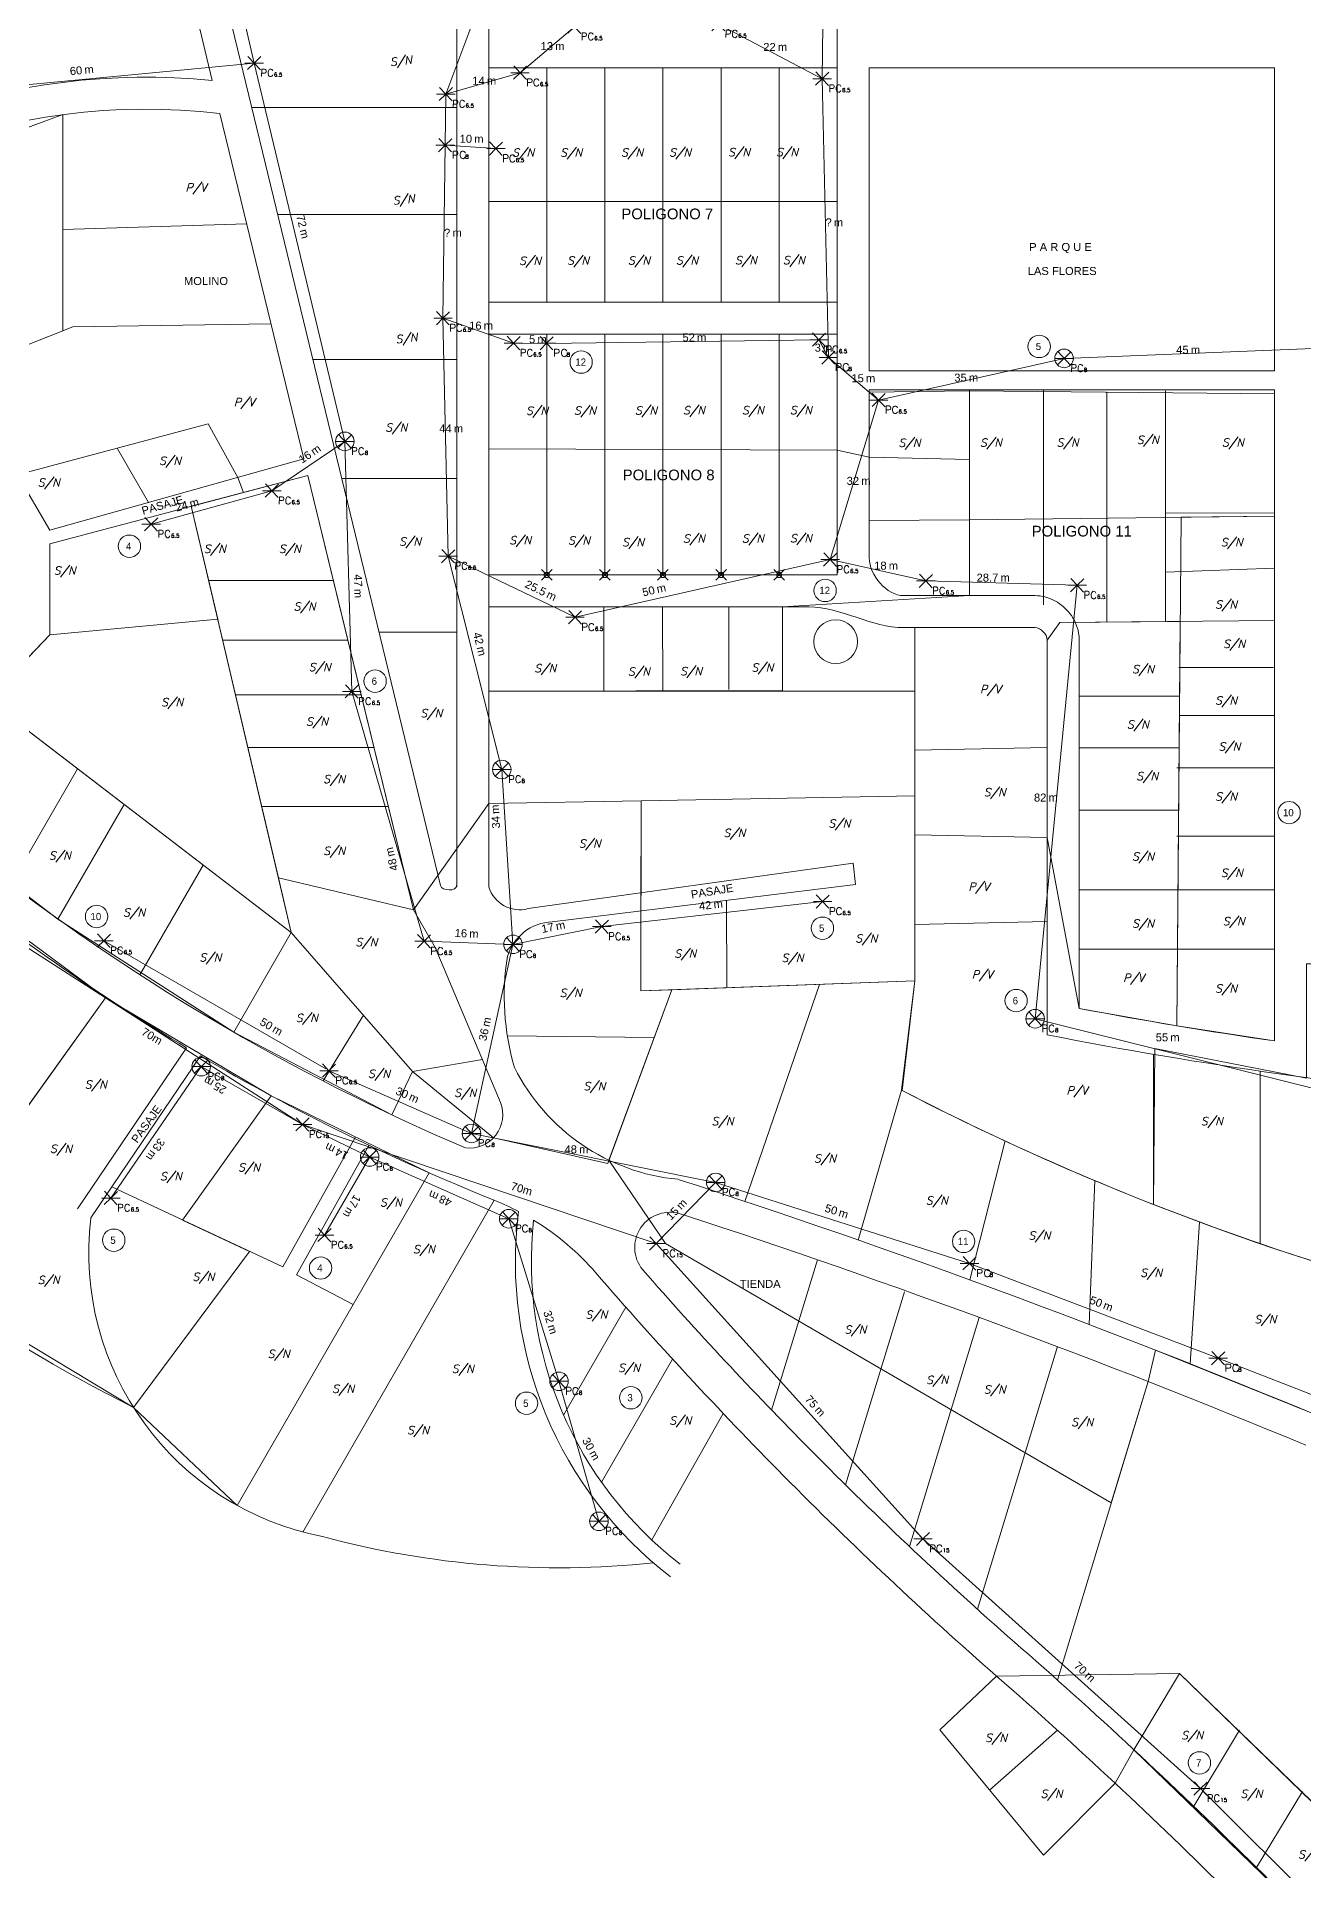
# Model space of a CAD drawing. Header units: metres. Extents: x 276196 to 280123, y 1482787 to 1490589.
# Drawn here: x 278315.1 to 278552.7, y 1489279 to 1489622.8 of the extents above; entities that cross this region are included whole.
import ezdxf
from ezdxf.enums import TextEntityAlignment as Align

# ---------------------------------------------------------------- set-up
doc = ezdxf.new("R2010")
doc.units = ezdxf.units.M
doc.header["$PDMODE"] = 35
doc.header["$PDSIZE"] = 1
for name, color, linetype, lineweight in [('_ADDRESSDIBUJO', 7, 'Continuous', 0), ('_HOUSECOUNT', 7, 'Continuous', 0), ('_LOTLINE', 4, 'Continuous', 0), ('_MICROZONES', 2, 'Continuous', 0), ('_POLEPED', 7, 'Continuous', 0), ('_STRAND', 3, 'Continuous', 0), ('_STRANDDISTANCE', 3, 'Continuous', 0), ('_STREET', 5, 'Continuous', 0)]:
    doc.layers.add(name, color=color, linetype=linetype, lineweight=lineweight)
doc.styles.add('Address', font='ITALICS.shx', dxfattribs={"height": 1.5})
doc.styles.add('ROMANS', font='romans.shx', dxfattribs={"height": 0.2})
doc.styles.get("Standard").update_dxf_attribs({"font": 'arial.ttf'})
doc.styles.add('StrandDistance0', font='ENGINEERING.shx', dxfattribs={"height": 1.5})
doc.styles.add('Style-ENGINEERING', font='ENGINEERING.shx')

# ---------------------------------------------------------------- blocks, each defined once
blk = doc.blocks.new('PC6.5')
at = {"layer": '_POLEPED', "color": 1}
for p, q in [((-1.74, 0), (0, 0)), ((-1.24, -1.22), (0, 0)), ((-1.19, 1.27), (0, 0)), ((0, 0), (1.24, 1.22)), ((0, 0), (1.74, 0)), ((0, 0), (1.19, -1.27))]:
    blk.add_line(p, q, dxfattribs=at)
at = {"layer": '_POLEPED', "linetype": 'Continuous', "attachment_point": 7, "rotation": 359.6478, "line_spacing_factor": 0.72, "style": 'StrandDistance0'}
for s, insert, char_height in [('\\Fromans;PC', (1.18, -2.51), 1.3914), ('\\Fromans;6.5', (3.72, -2.51), 0.7317)]:
    blk.add_mtext(s, dxfattribs=dict(at, insert=insert, char_height=char_height))
blk = doc.blocks.new('PC8_N')
at = {"layer": '_POLEPED', "color": 1}
for p, q in [((-1.24, -1.22), (1.24, 1.22)), ((-1.19, 1.27), (1.19, -1.27)), ((-1.74, 0), (1.74, 0))]:
    blk.add_line(p, q, dxfattribs=at)
blk.add_circle((0, 0), 1.74, dxfattribs=at)
at = {"layer": '_POLEPED', "linetype": 'Continuous', "style": 'ROMANS'}
for s, height, p in [('PC', 1.391, (1.18, -2.51)), ('8', 0.732, (3.72, -2.51))]:
    blk.add_text(s, height=height, rotation=359.6478, dxfattribs=at).set_placement(p)
blk = doc.blocks.new('PC15_E')
at = {"layer": '_POLEPED', "color": 1}
for p, q in [((-1.74, 0), (0, 0)), ((-1.19, 1.27), (0, 0)), ((0, 0), (1.24, 1.22)), ((0, 0), (1.74, 0)), ((-1.24, -1.22), (0, 0)), ((0, 0), (1.19, -1.27))]:
    blk.add_line(p, q, dxfattribs=at)
at = {"layer": '_POLEPED', "linetype": 'Continuous', "style": 'ROMANS'}
for s, height, p in [('PC', 1.391, (1.18, -2.51)), ('15', 0.732, (3.72, -2.51))]:
    blk.add_text(s, height=height, rotation=359.6478, dxfattribs=at).set_placement(p)
blk = doc.blocks.new('*U33')
at = {"layer": '_POLEPED', "linetype": 'Continuous'}
blk.add_line((206328.6, 1519837.21), (206328.59, 1519835.82), dxfattribs=at)
at = {"layer": '_POLEPED', "linetype": 'Continuous', "flags": 128}
blk.add_lwpolyline([(206328.6, 1519837.21), (206329.19, 1519837.21), (206329.39, 1519837.14), (206329.46, 1519837.07), (206329.52, 1519836.94), (206329.52, 1519836.74), (206329.46, 1519836.61), (206329.39, 1519836.54), (206329.19, 1519836.48), (206328.59, 1519836.48)], dxfattribs=at)
blk = doc.blocks.new('PC8_E')
at = {"layer": '_POLEPED', "color": 1}
for p, q in [((-1.74, 0), (0, 0)), ((-1.24, -1.22), (0, 0)), ((-1.19, 1.27), (0, 0)), ((0, 0), (1.24, 1.22)), ((0, 0), (1.74, 0)), ((0, 0), (1.19, -1.27))]:
    blk.add_line(p, q, dxfattribs=at)
at = {"layer": '_POLEPED', "linetype": 'Continuous', "flags": 128}
for points in [[(3.77, -1.47), (3.71, -1.34), (3.57, -1.2), (3.44, -1.13), (3.18, -1.13), (3.04, -1.2), (2.91, -1.33), (2.84, -1.46), (2.78, -1.66), (2.77, -1.99), (2.84, -2.19), (2.9, -2.32), (3.04, -2.46), (3.17, -2.52), (3.43, -2.53), (3.57, -2.46), (3.7, -2.33), (3.77, -2.2)], [(4, -1.78), (3.9, -1.81), (3.86, -1.88), (3.86, -1.95), (3.9, -2.02), (3.97, -2.06), (4.11, -2.09), (4.21, -2.13), (4.28, -2.2), (4.31, -2.27), (4.31, -2.37), (4.28, -2.44), (4.24, -2.48), (4.14, -2.51), (4, -2.51), (3.89, -2.47), (3.86, -2.44), (3.82, -2.37), (3.83, -2.26), (3.86, -2.19), (3.93, -2.13), (4.04, -2.09), (4.18, -2.06), (4.25, -2.02), (4.28, -1.95), (4.28, -1.88), (4.25, -1.81), (4.14, -1.78), (4, -1.78)]]:
    blk.add_lwpolyline(points, dxfattribs=at)
at = {"layer": '_POLEPED', "linetype": 'Continuous'}
blk.add_blockref('*U33', (-206327.14, -1519838.33), dxfattribs=at)
blk = doc.blocks.new('SN')
at = {"layer": '_ADDRESSDIBUJO', "color": 7, "linetype": 'Continuous', "lineweight": 0, "style": 'Address'}
blk.add_text('S/N', height=1.5, dxfattribs=at).set_placement((2, 0), align=Align.CENTER)
blk = doc.blocks.new('PV')
at = {"layer": '_ADDRESSDIBUJO', "color": 7, "linetype": 'Continuous', "lineweight": 0, "style": 'Address'}
blk.add_text('P/V', height=1.5, dxfattribs=at).set_placement((2.09, 0.23), align=Align.CENTER)
blk = doc.blocks.new('*U57')
at = {"layer": '_STRANDDISTANCE'}
blk.add_text('m', height=1.5, dxfattribs=at).set_placement((1.57, 0))
at = {"layer": '_STRANDDISTANCE', "flags": 4}
blk.add_attdef('?', text='', height=1.5, dxfattribs=at).set_placement((1.17, 0), align=Align.RIGHT)
blk = doc.blocks.new('TIENDA')
at = {"layer": '_ADDRESSDIBUJO'}
blk.add_text('TIENDA', height=1.5, dxfattribs=at).set_placement((-0.01, -0.02))
blk = doc.blocks.new('HCRES_5')
at = {"layer": '_HOUSECOUNT', "color": 1, "linetype": 'Continuous', "lineweight": 0}
blk.add_circle((0.14, 0), 2.1, dxfattribs=at)
at = {"layer": '_HOUSECOUNT', "color": 7, "linetype": 'Continuous', "lineweight": 0, "style": 'Style-ENGINEERING'}
blk.add_text('5', height=1.35, dxfattribs=at).set_placement((0, 0), align=Align.MIDDLE_CENTER)
blk = doc.blocks.new('HCRES_4')
at = {"layer": '_HOUSECOUNT', "color": 1, "linetype": 'Continuous', "lineweight": 0}
blk.add_circle((0.14, 0), 2.1, dxfattribs=at)
at = {"layer": '_HOUSECOUNT', "color": 7, "linetype": 'Continuous', "lineweight": 0, "style": 'Style-ENGINEERING'}
blk.add_text('4', height=1.35, dxfattribs=at).set_placement((0, 0), align=Align.MIDDLE_CENTER)
blk = doc.blocks.new('HCRES_10')
at = {"layer": '_HOUSECOUNT', "color": 1, "linetype": 'Continuous', "lineweight": 0}
blk.add_circle((0.14, 0), 2.1, dxfattribs=at)
at = {"layer": '_HOUSECOUNT', "color": 7, "linetype": 'Continuous', "lineweight": 0, "style": 'Style-ENGINEERING'}
blk.add_text('10', height=1.35, dxfattribs=at).set_placement((0, 0), align=Align.MIDDLE_CENTER)
blk = doc.blocks.new('HCRES_6')
at = {"layer": '_HOUSECOUNT', "color": 1, "linetype": 'Continuous', "lineweight": 0}
blk.add_circle((0.14, 0), 2.1, dxfattribs=at)
at = {"layer": '_HOUSECOUNT', "color": 7, "linetype": 'Continuous', "lineweight": 0, "style": 'Style-ENGINEERING'}
blk.add_text('6', height=1.35, dxfattribs=at).set_placement((0, 0), align=Align.MIDDLE_CENTER)
blk = doc.blocks.new('HCRES_11')
at = {"layer": '_HOUSECOUNT', "color": 1, "linetype": 'Continuous', "lineweight": 0}
blk.add_circle((0.14, 0), 2.1, dxfattribs=at)
at = {"layer": '_HOUSECOUNT', "color": 7, "linetype": 'Continuous', "lineweight": 0, "style": 'Style-ENGINEERING'}
blk.add_text('11', height=1.35, dxfattribs=at).set_placement((0.06, 0), align=Align.MIDDLE_CENTER)
blk = doc.blocks.new('HCRES_12')
at = {"layer": '_HOUSECOUNT', "color": 1, "linetype": 'Continuous', "lineweight": 0}
blk.add_ellipse((0, 0), major_axis=(-1.48, 1.48), ratio=1, start_param=3.926991, end_param=10.210176, dxfattribs=at)
at = {"layer": '_HOUSECOUNT', "color": 7, "linetype": 'Continuous', "lineweight": 0, "style": 'Style-ENGINEERING'}
blk.add_text('12', height=1.35, dxfattribs=at).set_placement((-0.08, 0), align=Align.MIDDLE_CENTER)
blk = doc.blocks.new('HCRES_3')
at = {"layer": '_HOUSECOUNT', "color": 1, "linetype": 'Continuous', "lineweight": 0}
blk.add_circle((0.14, 0), 2.1, dxfattribs=at)
at = {"layer": '_HOUSECOUNT', "color": 7, "linetype": 'Continuous', "lineweight": 0, "style": 'Style-ENGINEERING'}
blk.add_text('3', height=1.35, dxfattribs=at).set_placement((0, 0), align=Align.MIDDLE_CENTER)
blk = doc.blocks.new('HCRES_7')
at = {"layer": '_HOUSECOUNT', "color": 1, "linetype": 'Continuous', "lineweight": 0}
blk.add_circle((0.14, 0), 2.1, dxfattribs=at)
at = {"layer": '_HOUSECOUNT', "color": 7, "linetype": 'Continuous', "lineweight": 0, "style": 'Style-ENGINEERING'}
blk.add_text('7', height=1.35, dxfattribs=at).set_placement((0, 0), align=Align.MIDDLE_CENTER)
blk = doc.blocks.new('LONGITUD_RED')
at = {"layer": '_STRANDDISTANCE'}
blk.add_text('m', height=1.5, dxfattribs=at).set_placement((1.57, 0))
at = {"layer": '_STRANDDISTANCE', "flags": 4}
blk.add_attdef('?', text='', height=1.5, dxfattribs=at).set_placement((1.17, 0), align=Align.RIGHT)

msp = doc.modelspace()

# ---------------------------------------------------------------- linework, layer by layer
at = {"layer": '_LOTLINE'}
for p, q in [((278353.32, 1489618.17), (278316.58, 1489770.72)), ((278393.88, 1489764.28), (278393.88, 1489463.36)), ((278348.02, 1489614.56), (278319.84, 1489731.54)), ((278390.86, 1489463.61), (278353.32, 1489618.17)), ((278399.88, 1489616.92), (278465.27, 1489616.92)), ((278399.88, 1489616.92), (278399.88, 1489573)), ((278410.78, 1489573), (278410.78, 1489616.92)), ((278421.68, 1489573), (278421.68, 1489616.92)), ((278432.57, 1489573), (278432.57, 1489616.92)), ((278443.47, 1489573), (278443.47, 1489616.92)), ((278454.37, 1489573), (278454.37, 1489616.92)), ((278465.27, 1489573), (278465.27, 1489616.92)), ((278471.27, 1489560.09), (278471.27, 1489616.92)), ((278471.27, 1489616.92), (278547.28, 1489616.92)), ((278547.28, 1489560.09), (278547.28, 1489616.92)), ((278365.2, 1489543.61), (278349.43, 1489608.37)), ((278393.88, 1489609.45), (278355.44, 1489609.45)), ((278320.02, 1489608.14), (278320.02, 1489567.61)), ((278399.88, 1489591.87), (278465.27, 1489591.87)), ((278354.47, 1489587.69), (278320.02, 1489586.6)), ((278393.88, 1489589.44), (278360.3, 1489589.44)), ((278399.88, 1489573), (278465.27, 1489573)), ((278257.98, 1489543.09), (278321.9, 1489568.36)), ((278359.04, 1489568.92), (278321.9, 1489568.36)), ((278399.88, 1489567), (278465.27, 1489567)), ((278399.88, 1489567), (278399.88, 1489521.84)), ((278410.78, 1489521.84), (278410.78, 1489567)), ((278421.68, 1489521.84), (278421.68, 1489567)), ((278432.57, 1489521.84), (278432.57, 1489567)), ((278443.47, 1489521.84), (278443.47, 1489567)), ((278454.37, 1489521.84), (278454.37, 1489567)), ((278465.27, 1489521.84), (278465.27, 1489567)), ((278393.88, 1489562.26), (278366.9, 1489562.26)), ((278471.27, 1489560.09), (278547.28, 1489560.09)), ((278471.27, 1489525.03), (278471.27, 1489556.54)), ((278471.27, 1489556.54), (278547.28, 1489556.54)), ((278490.05, 1489517.96), (278490.05, 1489556.54)), ((278503.96, 1489516.21), (278503.96, 1489556.54)), ((278515.84, 1489512.99), (278515.84, 1489556.18)), ((278526.84, 1489513.1), (278526.84, 1489556.39)), ((278547.28, 1489434.49), (278547.28, 1489556.54)), ((278311.53, 1489540.62), (278347.27, 1489550.2)), ((278347.27, 1489550.2), (278352.85, 1489540.14)), ((278365.2, 1489543.61), (278317.54, 1489530.22)), ((278336.05, 1489535.42), (278330.17, 1489545.61)), ((278399.88, 1489545.46), (278465.27, 1489545.23)), ((278471.27, 1489543.9), (278490.05, 1489543.5)), ((278317.54, 1489530.22), (278311.53, 1489540.62)), ((278317.54, 1489527.69), (278365.96, 1489540.49)), ((278373.48, 1489509.62), (278365.96, 1489540.49)), ((278393.88, 1489539.9), (278372.33, 1489539.9)), ((278362.86, 1489454.79), (278252.7, 1489539.2)), ((278362.86, 1489454.79), (278344.1, 1489534.71)), ((278547.28, 1489533.43), (278526.84, 1489533.47)), ((278471.27, 1489532.02), (278490.05, 1489532.16)), ((278317.54, 1489527.69), (278317.54, 1489510.62)), ((278547.28, 1489523.14), (278526.84, 1489522.36)), ((278370.75, 1489520.82), (278347.36, 1489520.82)), ((278399.88, 1489521.84), (278465.27, 1489521.84)), ((278399.88, 1489515.84), (278459.93, 1489515.84)), ((278399.88, 1489515.84), (278399.88, 1489463.36)), ((278400.67, 1489515.84), (278459.93, 1489515.84)), ((278421.48, 1489515.84), (278421.48, 1489500.08)), ((278432.47, 1489515.84), (278432.55, 1489500.08)), ((278444.9, 1489515.84), (278444.9, 1489500.37)), ((278454.99, 1489515.84), (278454.99, 1489500.19)), ((278477.73, 1489517.96), (278502.36, 1489517.96)), ((278317.54, 1489510.62), (278349.06, 1489513.56)), ((278477.73, 1489511.96), (278502.36, 1489511.96)), ((278479.79, 1489445.74), (278479.79, 1489511.96)), ((278547.28, 1489513.3), (278507.02, 1489512.91)), ((278529.6, 1489513.13), (278528.98, 1489437.32)), ((278317.54, 1489510.62), (278305.9, 1489498.44)), ((278373.48, 1489509.62), (278349.99, 1489509.62)), ((278385.8, 1489459.04), (278373.48, 1489509.62)), ((278393.88, 1489511.14), (278379.32, 1489511.14)), ((278504.65, 1489435.63), (278504.65, 1489509.64)), ((278510.65, 1489440.58), (278510.65, 1489509.64)), ((278547.1, 1489504.51), (278529.36, 1489504.51)), ((278375.98, 1489499.34), (278352.4, 1489499.34)), ((278399.88, 1489500.08), (278479.79, 1489500.08)), ((278510.65, 1489499.11), (278529.49, 1489499.11)), ((278547.28, 1489495.51), (278529.46, 1489495.51)), ((278378.38, 1489489.49), (278354.71, 1489489.49)), ((278504.65, 1489489.5), (278479.79, 1489489.02)), ((278510.65, 1489489.46), (278529.41, 1489489.46)), ((278310.25, 1489463.82), (278322.77, 1489485.51)), ((278547.28, 1489485.69), (278528.97, 1489485.69)), ((278319.09, 1489457.33), (278331.49, 1489478.82)), ((278381.08, 1489478.43), (278357.31, 1489478.43)), ((278510.65, 1489477.72), (278529.31, 1489477.72)), ((278504.65, 1489472.64), (278479.79, 1489473.15)), ((278528.97, 1489472.9), (278547.28, 1489472.9)), ((278334.44, 1489446.89), (278346.32, 1489467.46)), ((278468.23, 1489467.8), (278407.31, 1489459.28)), ((278468.71, 1489463.83), (278468.23, 1489467.8)), ((278385.8, 1489459.04), (278360.45, 1489465.06)), ((278411.81, 1489456.83), (278468.71, 1489463.83)), ((278444.48, 1489460.85), (278444.58, 1489444.46)), ((278547.28, 1489462.83), (278510.65, 1489462.83)), ((278389.86, 1489452), (278385.8, 1489459.04)), ((278407.31, 1489459.28), (278407.31, 1489459.28)), ((278428.44, 1489458.87), (278428.43, 1489443.88)), ((278352.08, 1489436.12), (278362.86, 1489454.79)), ((278385.6, 1489428.78), (278362.86, 1489454.79)), ((278504.65, 1489456.89), (278479.79, 1489456.32)), ((278402.08, 1489422.95), (278389.86, 1489452)), ((278547.28, 1489451.71), (278510.65, 1489451.71)), ((278422.22, 1489411.5), (278434.23, 1489444.09)), ((278428.43, 1489443.88), (278479.79, 1489445.74)), ((278447.94, 1489404.41), (278461.93, 1489445.09)), ((278477.32, 1489425.24), (278479.79, 1489445.74)), ((278327.99, 1489442.57), (278291.09, 1489391.13)), ((278368.83, 1489426.98), (278376.38, 1489439.32)), ((278343.22, 1489433.2), (278322.77, 1489402.98)), ((278403.38, 1489435.43), (278430.93, 1489435.13)), ((278345.8, 1489431.67), (278325.25, 1489401.3)), ((278398.7, 1489430.98), (278385.6, 1489428.78)), ((278524.59, 1489431.97), (278524.59, 1489403.82)), ((278544.61, 1489428.81), (278544.61, 1489396.47)), ((278469.18, 1489397.16), (278477.32, 1489425.24)), ((278374.81, 1489416.37), (278361.24, 1489392.11)), ((278490.14, 1489389.68), (278496.73, 1489415.73)), ((278377.43, 1489414.9), (278363.86, 1489390.65)), ((278388.71, 1489409.75), (278352.71, 1489347.4)), ((278361.24, 1489392.11), (278329.19, 1489407.12)), ((278512.5, 1489381.34), (278513.56, 1489408.3)), ((278400.92, 1489404.62), (278365.01, 1489342.41)), ((278531.46, 1489373.96), (278533.24, 1489400.53)), ((278333.28, 1489365.75), (278355.05, 1489395.01)), ((278461.53, 1489393.46), (278452.96, 1489365.28)), ((278363.86, 1489390.65), (278374.46, 1489385.07)), ((278477.86, 1489387.47), (278466.83, 1489351.25)), ((278425.62, 1489384.57), (278413.93, 1489364.33)), ((278491.89, 1489382.65), (278478.82, 1489339.7)), ((278434.37, 1489374.84), (278421.04, 1489351.76)), ((278506.57, 1489377.17), (278491.59, 1489327.93)), ((278523.58, 1489370.62), (278506.55, 1489314.67)), ((278443.89, 1489364.63), (278430.48, 1489340.92)), ((278495.15, 1489315.4), (278484.49, 1489305.35)), ((278529.47, 1489315.91), (278520.89, 1489301.61)), ((278583.29, 1489263.74), (278529.47, 1489315.91)), ((278503.94, 1489281.81), (278484.49, 1489305.35)), ((278493.85, 1489294.02), (278506.56, 1489305.25)), ((278540.72, 1489305.29), (278532.14, 1489291)), ((278517.39, 1489295.31), (278503.94, 1489281.81)), ((278552.5, 1489293.79), (278543.92, 1489279.5))]:
    msp.add_line(p, q, dxfattribs=at)
msp.add_circle((278464.97, 1489509.34), 4.09, dxfattribs=at)
for centre, radius, start, end in [((278335.67, 1489488.64), 126.52, 84.4004, 134.9487), ((278335.67, 1489488.64), 120.52, 83.4454, 138.5004), ((278487.64, 1489670.08), 341.23, 212.5764, 243.1053), ((278554.46, 1489787.11), 405.16, 231.8713, 246.9047), ((278554.46, 1489787.11), 412.16, 231.8713, 239.1685), ((278405.72, 1489465.19), 6.12, 197.442, 285.0235), ((278412.15, 1489447.71), 9.12, 92.1282, 164.5199), ((278449.41, 1489442.78), 46.61, 170.6369, 196.5727), ((278663.43, 1490245.55), 819.34, 259.25298, 261.85031), ((278663.43, 1490245.55), 825.34, 258.90788, 271.14051), ((278554.46, 1489787.11), 412.16, 239.5849, 248.1287), ((278438.97, 1489446.67), 38.3, 206.6488, 264.6543), ((278396.26, 1489420.64), 6.26, 263.3332, 21.5987), ((278706.84, 1489869), 499.6, 242.6519, 265.9409), ((277942.81, 1487888.9), 1597.47, 67.44807, 72.03963), ((278382.42, 1489358.53), 49.66, 62.3226, 68.1287), ((278479.43, 1489393.1), 74.54, 172.7495, 232.4322), ((278433.89, 1489395.76), 6.61, 71.6013, 219.1741), ((277942.81, 1487888.9), 1591.47, 67.44807, 71.94773), ((278379.07, 1489394.77), 54.21, 173.0821, 258.9883), ((278479.43, 1489393.1), 71.54, 173.7387, 232.4322), ((278382.42, 1489358.53), 49.66, 40.8529, 58.5677), ((279001.18, 1489893.62), 768.38, 220.85294, 224.72423), ((279001.18, 1489893.62), 761.38, 221.2529, 224.72423), ((279001.18, 1489893.62), 761.38, 224.72423, 228.80966), ((279001.18, 1489893.62), 768.38, 224.72423, 228.80966), ((278413.09, 1489507.16), 171.45, 255, 275.9222), ((277868.54, 1488599.38), 958.49, 45.20012, 48.80966), ((277868.54, 1488599.38), 951.49, 45.20012, 48.80966), ((280286.31, 1491034.1), 2472.76, 225.20012, 226.45475)]:
    msp.add_arc(centre, radius, start, end, dxfattribs=at)
for points in [[(278471.27, 1489525.03), (278471.27, 1489521.83), (278474.54, 1489517.96), (278477.73, 1489517.96)], [(278459.93, 1489515.84), (278466, 1489515.84), (278471.66, 1489511.96), (278477.73, 1489511.96)], [(278504.65, 1489509.64), (278504.65, 1489510.73), (278503.44, 1489511.96), (278502.36, 1489511.96)], [(278390.86, 1489463.61), (278391.1, 1489462.63), (278393.88, 1489462.34), (278393.88, 1489463.72)]]:
    msp.add_open_spline(points, degree=3, dxfattribs=at)
msp.add_open_spline([(278510.65, 1489509.64), (278510.65, 1489510.09), (278510.61, 1489510.52), (278510.41, 1489511.7), (278510.17, 1489512.38), (278509.61, 1489513.58), (278509.28, 1489514.11), (278508.54, 1489515.06), (278508.14, 1489515.49), (278507.24, 1489516.28), (278506.74, 1489516.64), (278505.6, 1489517.27), (278504.95, 1489517.54), (278503.65, 1489517.87), (278503.03, 1489517.96), (278502.36, 1489517.96)], degree=3, knots=[0, 0, 0, 0, 0.264805, 0.264805, 0.785382, 0.785382, 1.305959, 1.305959, 1.826536, 1.826536, 2.347113, 2.347113, 2.867691, 2.867691, 3.25555, 3.25555, 3.25555, 3.25555], dxfattribs=at)
for p in [(278410.78, 1489521.84), (278421.68, 1489521.84), (278432.57, 1489521.84), (278443.47, 1489521.84), (278454.37, 1489521.84)]:
    msp.add_point(p, dxfattribs=at)
at = {"layer": '_MICROZONES'}
for points in [[(278399.88, 1489643.7), (278465.27, 1489644.14), (278465.27, 1489591.87), (278399.88, 1489591.87)], [(278107.67, 1489605.59), (278327.99, 1489442.57), (278291.09, 1489391.13), (278200.09, 1489486.35), (278090.81, 1489586.65)], [(278258.54, 1489581.24), (278276.37, 1489550.36), (278320.02, 1489567.61), (278320.02, 1489608.14), (278269.87, 1489589.61), (278233.71, 1489604.82), (278217.8, 1489588.12), (278229.57, 1489580.8), (278236.69, 1489587.09)], [(278399.88, 1489545.46), (278465.27, 1489545.23), (278465.27, 1489591.87), (278399.88, 1489591.87)], [(278471.27, 1489543.9), (278490.05, 1489543.5), (278490.05, 1489532.16), (278547.28, 1489532.88), (278547.28, 1489555.8), (278490.05, 1489556.39), (278471.27, 1489556.12)], [(278399.88, 1489545.46), (278465.27, 1489545.23), (278471.27, 1489543.9), (278490.05, 1489543.5), (278490.05, 1489517.96), (278454.99, 1489515.84), (278454.99, 1489500.19), (278399.88, 1489500.08)], [(278365.96, 1489540.49), (278344.1, 1489534.71), (278360.45, 1489465.06), (278385.8, 1489459.04)], [(278231.71, 1489523.77), (278252.7, 1489539.2), (278362.86, 1489454.79), (278385.6, 1489428.78), (278381.69, 1489420.63), (278352.08, 1489436.12), (278319.09, 1489457.33), (278273.05, 1489492.51)], [(278529.76, 1489532.66), (278547.28, 1489532.88), (278547.28, 1489434.49), (278528.98, 1489437.32)], [(278507.02, 1489512.91), (278529.6, 1489513.13), (278528.98, 1489437.32), (278510.65, 1489440.58), (278504.65, 1489472.64), (278479.79, 1489473.15), (278479.79, 1489489.02), (278504.65, 1489489.5), (278504.65, 1489509.64)], [(278428.46, 1489479.52), (278479.79, 1489480.46), (278479.79, 1489445.74), (278434.23, 1489444.09), (278428.43, 1489443.88)], [(278291.09, 1489391.13), (278333.28, 1489365.75), (278355.05, 1489395.01), (278342.45, 1489400.91), (278359.09, 1489424.19), (278327.99, 1489442.57)], [(278359.09, 1489424.19), (278342.45, 1489400.91), (278355.05, 1489395.01), (278333.28, 1489365.75), (278352.71, 1489347.4), (278388.71, 1489409.75)]]:
    msp.add_lwpolyline(points, close=True, dxfattribs=at)
for points in [[(278352.85, 1489540.14), (278347.27, 1489550.2), (278311.53, 1489540.62), (278288.48, 1489530.5), (278277.88, 1489519.9), (278305.9, 1489498.44), (278317.54, 1489510.62), (278349.06, 1489513.56), (278344.1, 1489534.71), (278353.87, 1489537.29), (278352.85, 1489540.14)], [(278385.8, 1489459.04), (278360.45, 1489465.06), (278362.86, 1489454.79), (278385.6, 1489428.78), (278400.78, 1489416.31), (278422.22, 1489411.5), (278434.23, 1489444.09), (278428.43, 1489443.88), (278428.44, 1489458.87), (278428.46, 1489479.52), (278399.88, 1489479), (278385.8, 1489459.04)], [(278484.49, 1489305.35), (278503.94, 1489281.81), (278517.39, 1489295.31), (278520.89, 1489301.61), (278574.71, 1489249.45), (278583.29, 1489263.74), (278529.47, 1489315.91), (278495.15, 1489315.4), (278484.49, 1489305.35)]]:
    msp.add_lwpolyline(points, dxfattribs=at)
for points in [[(278524.84, 1489433.04), (278524.59, 1489403.82, 0.065203), (278650.53, 1489372.58), (278650.53, 1489419.79), (278642.6, 1489426.48), (278642.6, 1489448.95), (278553.28, 1489448.95), (278553.28, 1489433.65), (278553.28, 1489427.48)], [(278422.45, 1489412.11), (278434.23, 1489444.09), (278479.79, 1489445.74), (278477.44, 1489425.18, 0.042337), (278555.47, 1489392.88), (278555.4, 1489364.25), (278524.93, 1489376.53), (278523.58, 1489370.62), (278516.67, 1489347.91), (278433.03, 1489396.48)]]:
    msp.add_lwpolyline(points, format="xyb", close=True, dxfattribs=at)
at = {"layer": '_STRAND'}
for p, q in [((278462.45, 1489614.87), (278463.04, 1489665.25)), ((278355.88, 1489617.79), (278347.93, 1489652.28)), ((278391.83, 1489611.98), (278401.88, 1489638.7)), ((278405.76, 1489615.99), (278415.97, 1489624.61)), ((278442.97, 1489625.09), (278462.45, 1489614.87)), ((278296.11, 1489612.13), (278355.88, 1489617.79)), ((278372.9, 1489546.88), (278355.88, 1489617.79)), ((278391.83, 1489611.98), (278405.76, 1489615.99)), ((278391.74, 1489602.41), (278391.83, 1489611.98)), ((278463.6, 1489562.6), (278462.45, 1489614.87)), ((278391.31, 1489569.98), (278391.74, 1489602.41)), ((278392.27, 1489525.36), (278391.31, 1489569.98)), ((278391.31, 1489569.98), (278404.53, 1489565.32)), ((278404.53, 1489565.32), (278410.78, 1489565.26)), ((278410.78, 1489565.26), (278461.84, 1489565.94)), ((278461.84, 1489565.94), (278463.6, 1489562.6)), ((278507.81, 1489562.44), (278554.62, 1489564.27)), ((278473.03, 1489554.64), (278463.6, 1489562.6)), ((278473.03, 1489554.64), (278507.81, 1489562.44)), ((278463.94, 1489524.72), (278473.03, 1489554.64)), ((278372.9, 1489546.88), (278359.19, 1489537.63)), ((278374.22, 1489500), (278372.9, 1489546.88)), ((278359.19, 1489537.63), (278336.59, 1489531.35)), ((278416.08, 1489513.9), (278392.27, 1489525.36)), ((278392.27, 1489525.36), (278402.34, 1489485.37)), ((278416.08, 1489513.9), (278463.94, 1489524.72)), ((278463.94, 1489524.72), (278481.89, 1489520.71)), ((278481.89, 1489520.71), (278510.28, 1489519.9)), ((278510.28, 1489519.9), (278502.4, 1489438.64)), ((278387.75, 1489453.16), (278374.22, 1489500)), ((278402.34, 1489485.37), (278404.44, 1489452.59)), ((278421.12, 1489455.91), (278462.52, 1489460.62)), ((278305.98, 1489456.71), (278364.96, 1489418.82)), ((278404.44, 1489452.59), (278421.12, 1489455.91)), ((278327.71, 1489453.26), (278369.31, 1489429.24)), ((278404.44, 1489452.59), (278387.75, 1489453.16)), ((278396.66, 1489417.14), (278404.44, 1489452.59)), ((278502.4, 1489438.64), (278555.17, 1489425.47)), ((278329.01, 1489405.03), (278345.96, 1489429.66)), ((278345.96, 1489429.66), (278364.96, 1489418.82)), ((278369.93, 1489428.89), (278396.66, 1489417.14)), ((278364.96, 1489418.82), (278431.3, 1489396.48)), ((278377.56, 1489412.72), (278364.96, 1489418.82)), ((278396.66, 1489417.14), (278442.45, 1489407.95)), ((278369.08, 1489398.09), (278377.56, 1489412.73)), ((278377.56, 1489412.72), (278403.64, 1489401.15)), ((278431.3, 1489396.48), (278442.45, 1489407.95)), ((278442.45, 1489407.95), (278490.09, 1489392.77)), ((278403.64, 1489401.15), (278413.07, 1489370.67)), ((278431.3, 1489396.48), (278481.34, 1489341.13)), ((278490.09, 1489392.77), (278536.7, 1489375)), ((278536.7, 1489375), (278574.41, 1489360.35)), ((278413.07, 1489370.67), (278420.56, 1489344.42)), ((278481.34, 1489341.13), (278533.4, 1489294.33)), ((278533.4, 1489294.33), (278597.23, 1489230.84))]:
    msp.add_line(p, q, dxfattribs=at)
at = {"layer": '_STRANDDISTANCE'}
msp.add_line((278391.74, 1489602.41), (278401.25, 1489601.76), dxfattribs=at)

# ---------------------------------------------------------------- block references
at = {"layer": '_ADDRESSDIBUJO'}
for name, p in [('PV', (278342.9, 1489593.5)), ('PV', (278351.95, 1489553.27)), ('SN', (278380.54, 1489548.74)), ('SN', (278338.11, 1489542.5)), ('SN', (278315.37, 1489538.44)), ('SN', (278383.12, 1489527.36)), ('SN', (278346.5, 1489525.99)), ('SN', (278360.57, 1489525.99)), ('SN', (278318.35, 1489521.92)), ('SN', (278363.35, 1489515.19)), ('SN', (278366.18, 1489503.83)), ('SN', (278365.67, 1489493.6)), ('SN', (278387.12, 1489495.18)), ('SN', (278368.9, 1489482.83)), ('SN', (278492.79, 1489480.36)), ('SN', (278443.97, 1489472.72)), ('SN', (278368.9, 1489469.37)), ('SN', (278416.82, 1489470.74)), ('SN', (278317.44, 1489468.49)), ('SN', (278331.37, 1489457.82)), ('SN', (278374.94, 1489452.27)), ('SN', (278345.67, 1489449.4)), ('SN', (278434.75, 1489450.1)), ('SN', (278454.86, 1489449.31)), ('SN', (278413.25, 1489442.75)), ('SN', (278363.76, 1489438.04)), ('SN', (278324.18, 1489425.57)), ('SN', (278377.3, 1489427.59)), ('SN', (278417.7, 1489425.25)), ('SN', (278393.48, 1489424.01)), ('SN', (278441.74, 1489418.69)), ('SN', (278533.52, 1489418.69)), ('SN', (278460.96, 1489411.71)), ('SN', (278352.93, 1489410.03)), ('SN', (278481.94, 1489403.82)), ('SN', (278379.54, 1489403.47)), ('SN', (278501.17, 1489397.26)), ('SN', (278385.73, 1489394.68)), ('SN', (278522.15, 1489390.28)), ('TIENDA', (278446.97, 1489388.21)), ('SN', (278418.07, 1489382.42)), ('SN', (278466.66, 1489379.61)), ('SN', (278543.56, 1489381.54)), ('SN', (278393.03, 1489372.28)), ('SN', (278424.2, 1489372.45)), ('SN', (278481.99, 1489370.17)), ('SN', (278492.79, 1489368.38)), ('SN', (278433.82, 1489362.57)), ('SN', (278384.62, 1489360.77)), ('SN', (278509.21, 1489362.27)), ('SN', (278493.05, 1489303.08)), ('SN', (278529.83, 1489303.55)), ('SN', (278540.96, 1489292.6)), ('SN', (278551.76, 1489281.22))]:
    msp.add_blockref(name, p, dxfattribs=at)
at = {"layer": '_HOUSECOUNT', "zscale": 0.001}
for name, p in [('HCRES_4', (278332.35, 1489527.23)), ('HCRES_6', (278378.43, 1489501.93)), ('HCRES_10', (278326.2, 1489457.81)), ('HCRES_5', (278462.34, 1489455.61)), ('SN', (278317.65, 1489413.53)), ('SN', (278338.27, 1489408.35)), ('HCRES_5', (278329.42, 1489397.12)), ('HCRES_11', (278488.83, 1489396.9)), ('HCRES_4', (278368.22, 1489391.91)), ('SN', (278315.33, 1489388.92)), ('SN', (278344.37, 1489389.53)), ('SN', (278358.48, 1489375.05)), ('SN', (278370.57, 1489368.53)), ('HCRES_5', (278406.85, 1489366.55))]:
    msp.add_blockref(name, p, dxfattribs=at)
at = {"layer": '_LOTLINE', "zscale": 0.001}
for name, p in [('SN', (278338.5, 1489497.23)), ('HCRES_3', (278426.41, 1489367.59)), ('HCRES_7', (278533.06, 1489299.13)), ('SN', (278503.46, 1489292.61))]:
    msp.add_blockref(name, p, dxfattribs=at)
at = {"layer": '_MICROZONES', "zscale": 0.001}
for name, p in [('HCRES_12', (278417.23, 1489561.75)), ('HCRES_5', (278503, 1489564.68)), ('SN', (278537.25, 1489527.21)), ('HCRES_12', (278462.99, 1489518.94)), ('SN', (278537.7, 1489508.18)), ('PV', (278491.92, 1489499.44)), ('SN', (278519.65, 1489493.06)), ('SN', (278536.81, 1489488.93)), ('HCRES_10', (278549.87, 1489477.28)), ('SN', (278463.66, 1489474.5)), ('PV', (278489.72, 1489462.4)), ('SN', (278537.26, 1489465.25)), ('SN', (278468.71, 1489452.96)), ('PV', (278490.38, 1489445.97)), ('PV', (278518.77, 1489445.36)), ('HCRES_6', (278498.67, 1489442.04)), ('PV', (278508.14, 1489424.23))]:
    msp.add_blockref(name, p, dxfattribs=at)
at = {"layer": '_POLEPED'}
for name, p in [('PC6.5', (278415.97, 1489624.61)), ('PC6.5', (278442.97, 1489625.09)), ('PC6.5', (278355.88, 1489617.79)), ('PC6.5', (278405.76, 1489615.99)), ('PC6.5', (278462.45, 1489614.87)), ('PC6.5', (278391.83, 1489611.98)), ('PC8_E', (278391.74, 1489602.41)), ('PC6.5', (278401.25, 1489601.76)), ('PC6.5', (278391.31, 1489569.98)), ('PC6.5', (278461.84, 1489565.94)), ('PC6.5', (278404.53, 1489565.32)), ('PC8_E', (278410.75, 1489565.29)), ('PC8_E', (278463.6, 1489562.6)), ('PC8_N', (278507.81, 1489562.44)), ('PC6.5', (278473.03, 1489554.64)), ('PC8_N', (278372.9, 1489546.88)), ('PC6.5', (278359.19, 1489537.63)), ('PC6.5', (278336.59, 1489531.35)), ('PC6.5', (278392.27, 1489525.36)), ('PC6.5', (278463.94, 1489524.72)), ('PC6.5', (278481.89, 1489520.71)), ('PC6.5', (278510.28, 1489519.9)), ('PC6.5', (278416.08, 1489513.9)), ('PC6.5', (278374.22, 1489500)), ('PC8_N', (278402.34, 1489485.37)), ('PC6.5', (278462.52, 1489460.62)), ('PC6.5', (278421.12, 1489455.91)), ('PC6.5', (278327.71, 1489453.26)), ('PC6.5', (278387.75, 1489453.16)), ('PC8_N', (278404.44, 1489452.59)), ('PC8_N', (278502.39, 1489438.64)), ('PC8_N', (278345.95, 1489429.66)), ('PC6.5', (278369.93, 1489428.89)), ('PC15_E', (278364.96, 1489418.82)), ('PC8_N', (278396.66, 1489417.14)), ('PC8_N', (278377.56, 1489412.72)), ('PC8_N', (278442.45, 1489407.95)), ('PC6.5', (278329.01, 1489405.03)), ('PC8_N', (278403.64, 1489401.15)), ('PC6.5', (278369.08, 1489398.09)), ('PC15_E', (278431.3, 1489396.48)), ('PC8_E', (278490.09, 1489392.77)), ('PC8_E', (278536.7, 1489375)), ('PC8_N', (278413.07, 1489370.67)), ('PC8_N', (278420.56, 1489344.42)), ('PC15_E', (278481.34, 1489341.13)), ('PC15_E', (278533.4, 1489294.33))]:
    msp.add_blockref(name, p, dxfattribs=at)
at = {"layer": '_STRANDDISTANCE'}
ref = msp.add_blockref('LONGITUD_RED', (278410.78, 1489620.23), dxfattribs=at)
ref.add_attrib('?', '13', dxfattribs={"height": 1.5}).set_placement((278411.95, 1489620.23), align=Align.RIGHT)
ref = msp.add_blockref('LONGITUD_RED', (278452.55, 1489620.07), dxfattribs=at)
ref.add_attrib('?', '22', dxfattribs={"height": 1.5}).set_placement((278453.72, 1489620.07), align=Align.RIGHT)
ref = msp.add_blockref('LONGITUD_RED', (278322.55, 1489615.64), dxfattribs=dict(at, rotation=5.409531968483644))
ref.add_attrib('?', '60', dxfattribs={"height": 1.5, "rotation": 5.4095}).set_placement((278323.71, 1489615.75), align=Align.RIGHT)
ref = msp.add_blockref('LONGITUD_RED', (278397.98, 1489613.75), dxfattribs=at)
ref.add_attrib('?', '14', dxfattribs={"height": 1.5}).set_placement((278399.14, 1489613.75), align=Align.RIGHT)
ref = msp.add_blockref('LONGITUD_RED', (278395.61, 1489602.86), dxfattribs=at)
ref.add_attrib('?', '10', dxfattribs={"height": 1.5}).set_placement((278396.77, 1489602.86), align=Align.RIGHT)
ref = msp.add_blockref('LONGITUD_RED', (278364.06, 1489587.99), dxfattribs=dict(at, rotation=283.4928018596905))
ref.add_attrib('?', '72', dxfattribs={"height": 1.5, "rotation": 283.4928}).set_placement((278364.33, 1489586.86), align=Align.RIGHT)
ref = msp.add_blockref('LONGITUD_RED', (278463.06, 1489587.19), dxfattribs=at)
ref.add_attrib('?', '?', dxfattribs={"height": 1.5}).set_placement((278464.23, 1489587.19), align=Align.RIGHT)
ref = msp.add_blockref('LONGITUD_RED', (278391.51, 1489585.24), dxfattribs=at)
ref.add_attrib('?', '?', dxfattribs={"height": 1.5}).set_placement((278392.68, 1489585.24), align=Align.RIGHT)
ref = msp.add_blockref('LONGITUD_RED', (278397.38, 1489567.84), dxfattribs=at)
ref.add_attrib('?', '16', dxfattribs={"height": 1.5}).set_placement((278398.55, 1489567.84), align=Align.RIGHT)
ref = msp.add_blockref('LONGITUD_RED', (278437.39, 1489565.62), dxfattribs=at)
ref.add_attrib('?', '52', dxfattribs={"height": 1.5}).set_placement((278438.56, 1489565.62), align=Align.RIGHT)
ref = msp.add_blockref('LONGITUD_RED', (278407.45, 1489565.29), dxfattribs=at)
ref.add_attrib('?', '5', dxfattribs={"height": 1.5}).set_placement((278408.62, 1489565.29), align=Align.RIGHT)
ref = msp.add_blockref('LONGITUD_RED', (278461.02, 1489563.7), dxfattribs=at)
ref.add_attrib('?', '3', dxfattribs={"height": 1.5}).set_placement((278462.19, 1489563.7), align=Align.RIGHT)
ref = msp.add_blockref('LONGITUD_RED', (278530, 1489563.31), dxfattribs=at)
ref.add_attrib('?', '45', dxfattribs={"height": 1.5}).set_placement((278531.17, 1489563.31), align=Align.RIGHT)
ref = msp.add_blockref('LONGITUD_RED', (278469.08, 1489557.97), dxfattribs=at)
ref.add_attrib('?', '15', dxfattribs={"height": 1.5}).set_placement((278470.25, 1489557.97), align=Align.RIGHT)
ref = msp.add_blockref('LONGITUD_RED', (278488.39, 1489558.08), dxfattribs=at)
ref.add_attrib('?', '35', dxfattribs={"height": 1.5}).set_placement((278489.55, 1489558.08), align=Align.RIGHT)
ref = msp.add_blockref('LONGITUD_RED', (278391.77, 1489548.55), dxfattribs=at)
ref.add_attrib('?', '44', dxfattribs={"height": 1.5}).set_placement((278392.94, 1489548.55), align=Align.RIGHT)
ref = msp.add_blockref('LONGITUD_RED', (278365.84, 1489543.33), dxfattribs=dict(at, rotation=34.02375467377053))
ref.add_attrib('?', '16', dxfattribs={"height": 1.5, "rotation": 34.0238}).set_placement((278366.81, 1489543.98), align=Align.RIGHT)
ref = msp.add_blockref('LONGITUD_RED', (278468.2, 1489538.73), dxfattribs=at)
ref.add_attrib('?', '32', dxfattribs={"height": 1.5}).set_placement((278469.36, 1489538.73), align=Align.RIGHT)
ref = msp.add_blockref('LONGITUD_RED', (278342.48, 1489534.02), dxfattribs=dict(at, rotation=15.53572102659405))
ref.add_attrib('?', '24', dxfattribs={"height": 1.5, "rotation": 15.5357}).set_placement((278343.61, 1489534.34), align=Align.RIGHT)
ref = msp.add_blockref('LONGITUD_RED', (278473.35, 1489522.83), dxfattribs=at)
ref.add_attrib('?', '18', dxfattribs={"height": 1.5}).set_placement((278474.52, 1489522.83), align=Align.RIGHT)
ref = msp.add_blockref('LONGITUD_RED', (278374.63, 1489520.79), dxfattribs=dict(at, rotation=271.617038390415))
ref.add_attrib('?', '47', dxfattribs={"height": 1.5, "rotation": 271.617}).set_placement((278374.67, 1489519.62), align=Align.RIGHT)
ref = msp.add_blockref('LONGITUD_RED', (278409.16, 1489518.34), dxfattribs=dict(at, rotation=334.2922718973804))
ref.add_attrib('?', '25.5', dxfattribs={"height": 1.5, "rotation": 334.2923}).set_placement((278410.21, 1489517.83), align=Align.RIGHT)
ref = msp.add_blockref('LONGITUD_RED', (278430.03, 1489518.08), dxfattribs=dict(at, rotation=12.73955467704416))
ref.add_attrib('?', '50', dxfattribs={"height": 1.5, "rotation": 12.7396}).set_placement((278431.16, 1489518.33), align=Align.RIGHT)
ref = msp.add_blockref('LONGITUD_RED', (278494.31, 1489520.59), dxfattribs=at)
ref.add_attrib('?', '28.7', dxfattribs={"height": 1.5}).set_placement((278495.48, 1489520.59), align=Align.RIGHT)
ref = msp.add_blockref('LONGITUD_RED', (278397.23, 1489509.75), dxfattribs=dict(at, rotation=284.1216075380933))
ref.add_attrib('?', '42', dxfattribs={"height": 1.5, "rotation": 284.1216}).set_placement((278397.52, 1489508.62), align=Align.RIGHT)
ref = msp.add_blockref('LONGITUD_RED', (278401.97, 1489475.52), dxfattribs=dict(at, rotation=93.6759166889395))
ref.add_attrib('?', '34', dxfattribs={"height": 1.5, "rotation": 93.6759}).set_placement((278401.89, 1489476.68), align=Align.RIGHT)
ref = msp.add_blockref('LONGITUD_RED', (278503.32, 1489479.36), dxfattribs=at)
ref.add_attrib('?', '82', dxfattribs={"height": 1.5}).set_placement((278504.49, 1489479.36), align=Align.RIGHT)
ref = msp.add_blockref('LONGITUD_RED', (278382.66, 1489467.69), dxfattribs=dict(at, rotation=103.686730398802))
ref.add_attrib('?', '48', dxfattribs={"height": 1.5, "rotation": 103.6867}).set_placement((278382.39, 1489468.82), align=Align.RIGHT)
ref = msp.add_blockref('LONGITUD_RED', (278440.58, 1489459.13), dxfattribs=dict(at, rotation=6.49932384718397))
ref.add_attrib('?', '42', dxfattribs={"height": 1.5, "rotation": 6.4993}).set_placement((278441.74, 1489459.26), align=Align.RIGHT)
ref = msp.add_blockref('LONGITUD_RED', (278394.65, 1489453.92), dxfattribs=dict(at, rotation=358.0561055392283))
ref.add_attrib('?', '16', dxfattribs={"height": 1.5, "rotation": 358.0561}).set_placement((278395.81, 1489453.89), align=Align.RIGHT)
ref = msp.add_blockref('LONGITUD_RED', (278411.09, 1489454.93), dxfattribs=dict(at, rotation=11.24089931438739))
ref.add_attrib('?', '17', dxfattribs={"height": 1.5, "rotation": 11.2409}).set_placement((278412.23, 1489455.16), align=Align.RIGHT)
ref = msp.add_blockref('LONGITUD_RED', (278357.81, 1489437.04), dxfattribs=dict(at, rotation=330.000000000323))
ref.add_attrib('?', '50', dxfattribs={"height": 1.5, "rotation": 330}).set_placement((278358.82, 1489436.45), align=Align.RIGHT)
ref = msp.add_blockref('LONGITUD_RED', (278399.67, 1489435.51), dxfattribs=dict(at, rotation=77.61562647584957))
ref.add_attrib('?', '36', dxfattribs={"height": 1.5, "rotation": 77.6156}).set_placement((278399.92, 1489436.65), align=Align.RIGHT)
ref = msp.add_blockref('LONGITUD_RED', (278526.17, 1489434.41), dxfattribs=at)
ref.add_attrib('?', '55', dxfattribs={"height": 1.5}).set_placement((278527.33, 1489434.41), align=Align.RIGHT)
ref = msp.add_blockref('*U57', (278349.84, 1489426.3), dxfattribs=dict(at, rotation=150.2922732790539))
ref.add_attrib('?', '25', dxfattribs={"height": 1.5, "rotation": 150.2923}).set_placement((278348.82, 1489426.88), align=Align.RIGHT)
ref = msp.add_blockref('LONGITUD_RED', (278383.34, 1489424.09), dxfattribs=dict(at, rotation=336.2719809815684))
ref.add_attrib('?', '30', dxfattribs={"height": 1.5, "rotation": 336.272}).set_placement((278384.4, 1489423.62), align=Align.RIGHT)
ref = msp.add_blockref('*U57', (278337.39, 1489415.44), dxfattribs=dict(at, rotation=235.4748263903936))
ref.add_attrib('?', '33', dxfattribs={"height": 1.5, "rotation": 235.4748}).set_placement((278336.73, 1489414.48), align=Align.RIGHT)
ref = msp.add_blockref('*U57', (278372.63, 1489414), dxfattribs=dict(at, rotation=154.1826987001404))
ref.add_attrib('?', '14', dxfattribs={"height": 1.5, "rotation": 154.1827}).set_placement((278371.58, 1489414.51), align=Align.RIGHT)
ref = msp.add_blockref('LONGITUD_RED', (278415.28, 1489413.4), dxfattribs=at)
ref.add_attrib('?', '48', dxfattribs={"height": 1.5}).set_placement((278416.44, 1489413.4), align=Align.RIGHT)
ref = msp.add_blockref('*U57', (278374.13, 1489404.8), dxfattribs=dict(at, rotation=239.9246361555343))
ref.add_attrib('?', '17', dxfattribs={"height": 1.5, "rotation": 239.9246}).set_placement((278373.54, 1489403.8), align=Align.RIGHT)
ref = msp.add_blockref('*U57', (278392.06, 1489405.19), dxfattribs=dict(at, rotation=156.0594784985774))
ref.add_attrib('?', '48', dxfattribs={"height": 1.5, "rotation": 156.0595}).set_placement((278390.99, 1489405.67), align=Align.RIGHT)
ref = msp.add_blockref('LONGITUD_RED', (278434.9, 1489401.62), dxfattribs=dict(at, rotation=45.80766132088102))
ref.add_attrib('?', '15', dxfattribs={"height": 1.5, "rotation": 45.8077}).set_placement((278435.71, 1489402.45), align=Align.RIGHT)
ref = msp.add_blockref('LONGITUD_RED', (278463.9, 1489402.17), dxfattribs=dict(at, rotation=342.3342646353356))
ref.add_attrib('?', '50', dxfattribs={"height": 1.5, "rotation": 342.3343}).set_placement((278465.01, 1489401.81), align=Align.RIGHT)
ref = msp.add_blockref('LONGITUD_RED', (278513.54, 1489384.9), dxfattribs=dict(at, rotation=339.1235875832114))
ref.add_attrib('?', '50', dxfattribs={"height": 1.5, "rotation": 339.1236}).set_placement((278514.63, 1489384.49), align=Align.RIGHT)
ref = msp.add_blockref('*U57', (278410.44, 1489382.54), dxfattribs=dict(at, rotation=287.1896960761803))
ref.add_attrib('?', '32', dxfattribs={"height": 1.5, "rotation": 287.1897}).set_placement((278410.79, 1489381.43), align=Align.RIGHT)
ref = msp.add_blockref('LONGITUD_RED', (278459.87, 1489366.36), dxfattribs=dict(at, rotation=312.1207138963741))
ref.add_attrib('?', '75', dxfattribs={"height": 1.5, "rotation": 312.1207}).set_placement((278460.65, 1489365.5), align=Align.RIGHT)
ref = msp.add_blockref('*U57', (278417.92, 1489358.57), dxfattribs=dict(at, rotation=299.3065665370276))
ref.add_attrib('?', '30', dxfattribs={"height": 1.5, "rotation": 299.3066}).set_placement((278418.49, 1489357.56), align=Align.RIGHT)
ref = msp.add_blockref('LONGITUD_RED', (278510.39, 1489316.36), dxfattribs=dict(at, rotation=318.0396259671532))
ref.add_attrib('?', '70', dxfattribs={"height": 1.5, "rotation": 318.0396}).set_placement((278511.25, 1489315.58), align=Align.RIGHT)

# ---------------------------------------------------------------- texts
at = {"layer": '_ADDRESSDIBUJO', "color": 7, "linetype": 'Continuous', "lineweight": 0, "style": 'Address'}
for p in [(278383.49, 1489617.47), (278384.01, 1489591.47), (278384.53, 1489565.48)]:
    msp.add_text('S/N', height=1.5, rotation=6.2574, dxfattribs=at).set_placement(p, align=Align.CENTER)
for p in [(278406.35, 1489600.26), (278415.35, 1489600.28), (278426.78, 1489600.3), (278435.78, 1489600.32), (278446.84, 1489600.35), (278455.84, 1489600.37), (278407.64, 1489580), (278416.64, 1489580.03), (278428.07, 1489580.05), (278437.07, 1489580.07), (278448.13, 1489580.09), (278457.13, 1489580.12), (278408.94, 1489551.89), (278417.94, 1489551.91), (278429.38, 1489551.94), (278438.38, 1489551.96), (278449.44, 1489551.98), (278458.44, 1489552), (278478.81, 1489545.88), (278494.08, 1489545.9), (278508.46, 1489545.92), (278523.51, 1489546.42), (278539.48, 1489545.94), (278405.79, 1489527.59), (278416.82, 1489527.57), (278438.38, 1489527.92), (278449.44, 1489527.94), (278458.44, 1489527.96), (278426.95, 1489527.24), (278538.19, 1489515.56), (278410.49, 1489503.59), (278451.21, 1489503.74), (278522.62, 1489503.44), (278428.06, 1489502.99), (278437.83, 1489503.05), (278538.19, 1489497.56), (278523.4, 1489483.39), (278538.19, 1489479.56), (278522.62, 1489468.32), (278522.62, 1489455.74), (278539.63, 1489456.17), (278538.19, 1489443.56)]:
    msp.add_text('S/N', height=1.5, dxfattribs=at).set_placement(p, align=Align.CENTER)
at = {"layer": '_ADDRESSDIBUJO'}
for s, p in [('P A R Q U E', (278501.26, 1489582.58)), ('MOLINO', (278342.73, 1489576.2)), ('LAS FLORES', (278500.99, 1489578.08))]:
    msp.add_text(s, height=1.5, dxfattribs=at).set_placement(p)
for rotation, p in [(16.1376, (278335.05, 1489533.1)), (9.3916, (278437.96, 1489461.17)), (54.3916, (278333.97, 1489415.21))]:
    msp.add_text('PASAJE', height=1.5, rotation=rotation, dxfattribs=at).set_placement(p)
at = {"layer": '_STRANDDISTANCE'}
for rotation, p in [(329.1654, (278334.6, 1489435.77)), (343.0302, (278403.9, 1489406.64))]:
    msp.add_text('70m', height=1.5, rotation=rotation, dxfattribs=at).set_placement(p)
at = {"layer": '_STREET'}
for s, p in [('POLIGONO 7', (278424.77, 1489588.53)), ('POLIGONO 8', (278425.02, 1489539.59)), ('POLIGONO 11', (278501.74, 1489529.05))]:
    msp.add_text(s, height=2, dxfattribs=at).set_placement(p)

doc.saveas('drawing.dxf')
